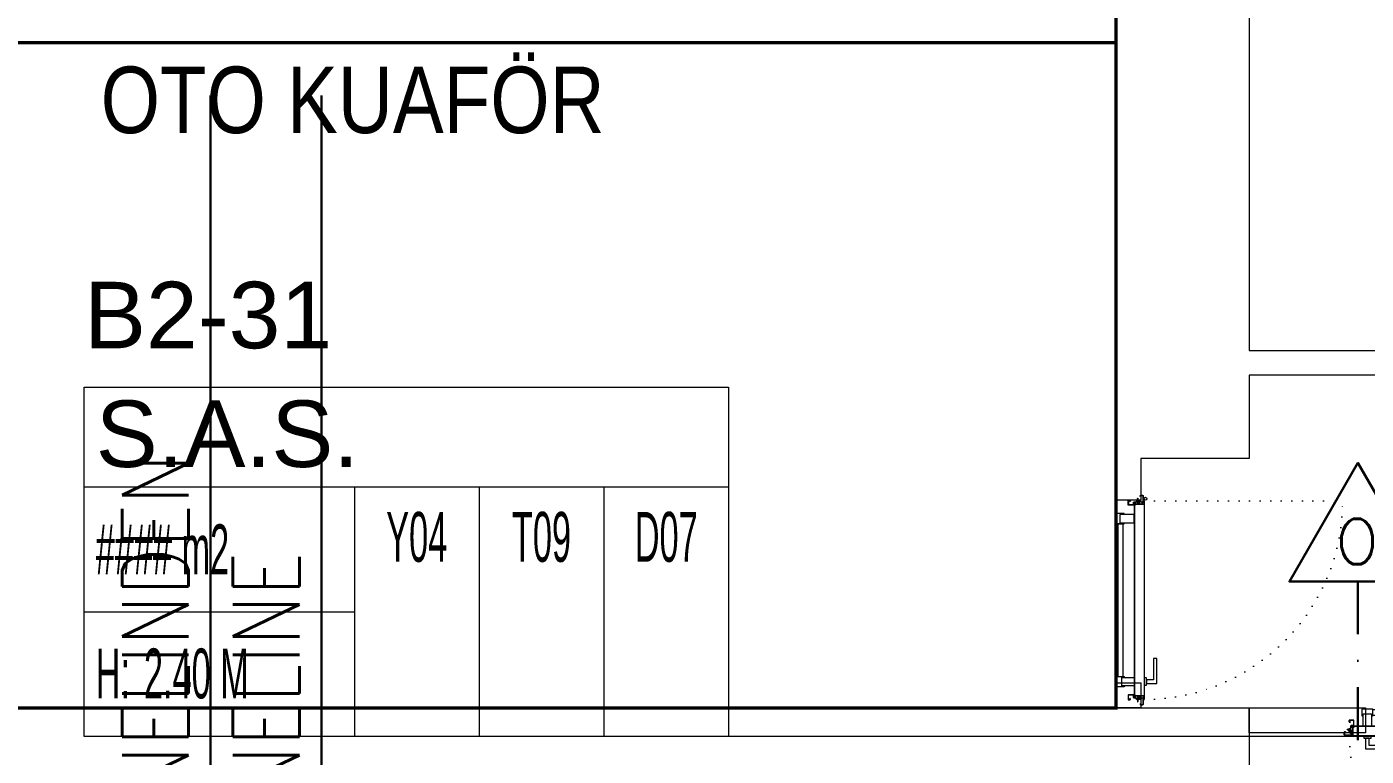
# Model space of a CAD drawing. Header units: metres. Extents: x -19121 to 152404, y -12107 to 29421.
# Drawn here: x 8485 to 9290, y 2451 to 2890 of the extents above; entities that cross this region are included whole.
import ezdxf
from ezdxf.enums import TextEntityAlignment as Align

# ---------------------------------------------------------------- set-up
doc = ezdxf.new("R2010")
doc.units = ezdxf.units.M
doc.header["$LTSCALE"] = 50
doc.header["$MEASUREMENT"] = 0
for name, pattern in [('DASHDOT', [25.4, 12.7, -6.35, 0, -6.35]), ('DOT2', [0.125, 0, -0.125]), ('HIDDEN', [0.375, 0.25, -0.125])]:
    doc.linetypes.add(name, pattern=pattern)
doc.layers.get('0').update_dxf_attribs({"color": 9, "lineweight": 9})
for name, color, linetype, lineweight in [('00', 9, 'Continuous', 9), ('01', 9, 'Continuous', 9), ('06D', 9, 'Continuous', 9), ('10', 9, 'Continuous', 9), ('14', 9, 'Continuous', 9), ('20', 9, 'DOT2', 9), ('21', 9, 'Continuous', 9), ('21_mahal200', 9, 'Continuous', 9), ('E-KABLO', 7, 'Continuous', 30), ('E-OPTİK DUMAN DEDEKTÖRÜ', 7, 'Continuous', 30), ('E-YAZI', 7, 'Continuous', 30)]:
    doc.layers.add(name, color=color, linetype=linetype, lineweight=lineweight)
doc.styles.add('Arial', font='arial.ttf', dxfattribs={"height": 2.5})
doc.styles.add('E-YAZI', font='txttw.shx', dxfattribs={"height": 200})
doc.styles.add('MuuM_TEXT-STANDART', font='ARIALN.TTF')
doc.dimstyles.new('MuuM_DIM200', dxfattribs={"dimscale": 20, "dimtxt": 2, "dimasz": 1, "dimexe": 1, "dimexo": 1, "dimgap": 1, "dimtad": 1, "dimdec": 1, "dimrnd": 0.5, "dimdsep": 46, "dimtxsty": 'MuuM_TEXT-STANDART', "dimblk": 'ARCHTICK', "dimcen": 0, "dimdle": 0.15, "dimclrd": 256, "dimclre": 256, "dimclrt": 256, "dimadec": 0, "dimazin": 0, "dimtfac": 5, "dimtdec": 1, "dimtix": 1, "dimtmove": 2, "dimatfit": 3, "dimldrblk": 'DOT', "dimfxl": 3, "dimfxlon": 1, "dimtolj": 1, "dimlwd": -1, "dimlwe": -1, "dimarcsym": 0})

# ---------------------------------------------------------------- blocks, each defined once
blk = doc.blocks.new('100_OPTİK DUMAN DEDEKTÖRÜ 085')
at = {"layer": 'E-OPTİK DUMAN DEDEKTÖRÜ', "color": 4}
blk.add_lwpolyline([(2.059, 0), (0, 3.566), (-2.059, 0)], close=True, dxfattribs=at)
at = {"layer": 'E-OPTİK DUMAN DEDEKTÖRÜ', "color": 3, "style": 'E-YAZI'}
blk.add_text('O', height=1.36, dxfattribs=at).set_placement((-0.022, 1.201), align=Align.MIDDLE)
blk = doc.blocks.new('2.bod.sitatik')
at = {"layer": '01'}
blk.add_lwpolyline([(8420, -6500), (8420, -6500), (8420, -6460), (8420, -6150), (9220, -6150), (9220, -6190), (8470, -6190), (8470, -6460), (9015, -6460), (9015, -6545), (9220, -6545), (9220, -6585), (8975, -6585), (8975, -6500), (8470, -6500), (8470, -6585), (8420, -6585), (8420, -6500)], dxfattribs=at)
blk = doc.blocks.new('p-işyeri')
at = {"color": 0, "const_width": 2}
blk.add_lwpolyline([(200, 0), (200, 700), (-200, 700), (-200, 0)], close=True, dxfattribs=at)
blk = doc.blocks.new('*U19')
at = {"ltscale": 15}
for p, q in [((-24.9, 0.9), (-25.7, 0)), ((-24.9, -0.9), (-25.7, 0)), ((-22.9, 1.5), (-24.9, 0.9)), ((-22.9, 1.5), (-22.9, -1.5)), ((-21.2, -2.7), (-18.1, 2.8)), ((-21, -2.7), (-17.9, 2.7)), ((-19.7, -2.7), (-16.6, 2.8)), ((-19.5, -2.7), (-16.4, 2.7)), ((-18.5, 1.5), (-18.3, 2)), ((-18.2, -2.7), (-15.1, 2.8)), ((-18, -2.7), (-14.9, 2.7)), ((-17, 1.5), (-16.8, 2)), ((-16.7, -2.7), (-13.6, 2.8)), ((-16.5, -2.7), (-13.4, 2.7)), ((-15.5, 1.5), (-15.3, 2)), ((-15.2, -2.7), (-12.1, 2.8)), ((-15, -2.7), (-11.9, 2.7)), ((-14, 1.5), (-13.8, 2)), ((-13.7, -2.7), (-10.6, 2.8)), ((-13.5, -2.7), (-10.4, 2.7)), ((-12.5, 1.5), (-12.3, 2)), ((-12.2, -2.7), (-9.1, 2.8)), ((-12, -2.7), (-8.9, 2.7)), ((-11, 1.5), (-10.8, 2)), ((-10.7, -2.7), (-7.6, 2.8)), ((-10.5, -2.7), (-7.4, 2.7)), ((-9.5, 1.5), (-9.3, 2)), ((-9.2, -2.7), (-6.1, 2.8)), ((-9, -2.7), (-5.9, 2.7)), ((-8, 1.5), (-7.8, 2)), ((-7.7, -2.7), (-4.6, 2.8)), ((-7.5, -2.7), (-4.4, 2.7)), ((-6.5, 1.5), (-6.3, 2)), ((-6.2, -2.7), (-3.1, 2.8)), ((-6, -2.7), (-2.9, 2.7)), ((-5, 1.5), (-4.8, 2)), ((-4.7, -2.7), (-1.6, 2.8)), ((-4.5, -2.7), (-1.4, 2.7)), ((-3.5, 1.5), (-3.3, 2)), ((-2, 1.5), (-1.8, 2)), ((-0.5, 4.2), (-1.5, 1.5)), ((0, 0.5), (-0.6, 0.5)), ((-24.9, -0.9), (-22.9, -1.5)), ((-8.6, -1.5), (-22.9, -1.5)), ((-21.2, -2.7), (-20.9, -1.5)), ((-20.3, -1.5), (-19.1, -1.5)), ((-19.7, -2.7), (-19.4, -1.5)), ((-18.8, -1.5), (-17.6, -1.5)), ((-18.2, -2.7), (-17.9, -1.5)), ((-17.3, -1.5), (-16.1, -1.5)), ((-16.7, -2.7), (-16.4, -1.5)), ((-15.8, -1.5), (-14.6, -1.5)), ((-15.2, -2.7), (-14.9, -1.5)), ((-14.3, -1.5), (-13.1, -1.5)), ((-13.7, -2.7), (-13.4, -1.5)), ((-12.8, -1.5), (-11.6, -1.5)), ((-12.2, -2.7), (-11.9, -1.5)), ((-11.3, -1.5), (-10.1, -1.5)), ((-10.7, -2.7), (-10.4, -1.5)), ((-9.8, -1.5), (-8.6, -1.5)), ((-9.2, -2.7), (-8.9, -1.5)), ((-8.3, -1.5), (-7.1, -1.5)), ((-7.7, -2.7), (-7.4, -1.5)), ((-6.8, -1.5), (-5.6, -1.5)), ((-6.2, -2.7), (-5.9, -1.5)), ((-5.3, -1.5), (-4.1, -1.5)), ((-4.7, -2.7), (-4.4, -1.5)), ((-3.8, -1.5), (-2.1, -1.5)), ((-0.5, -4.2), (-1.5, -1.5)), ((0, -0.5), (-0.6, -0.5))]:
    blk.add_line(p, q, dxfattribs=at)
for p, q in [((-6.9, 1.5), (-22.9, 1.5)), ((-17.4, 1.5), (-18.6, 1.5)), ((-15.9, 1.5), (-17.1, 1.5)), ((-14.4, 1.5), (-15.6, 1.5)), ((-12.9, 1.5), (-14.1, 1.5)), ((-11.4, 1.5), (-12.6, 1.5)), ((-9.9, 1.5), (-11.1, 1.5)), ((-8.4, 1.5), (-9.6, 1.5)), ((-6.9, 1.5), (-8.1, 1.5)), ((-5.4, 1.5), (-6.6, 1.5)), ((-3.9, 1.5), (-5.1, 1.5)), ((-2.4, 1.5), (-3.6, 1.5)), ((-1.5, 1.5), (-2.1, 1.5)), ((0, 0.5), (0, 4.1)), ((-1.5, -1.5), (-2.1, -1.5)), ((0, -0.5), (0, -4.1))]:
    blk.add_line(p, q)
for centre, radius, start, end in [((-26, 3.9), 3.92, 274.361, 322.10246), ((-26, -3.9), 3.92, 37.89754, 85.639), ((-18, 2.8), 0.0971, 330.32042, 150.32042), ((-16.5, 2.8), 0.0971, 330.32042, 150.32042), ((-15, 2.8), 0.0971, 330.32042, 150.32042), ((-13.5, 2.8), 0.0971, 330.32042, 150.32042), ((-12, 2.8), 0.0971, 330.32042, 150.32042), ((-10.5, 2.8), 0.0971, 330.32042, 150.32042), ((-9, 2.8), 0.0971, 330.32042, 150.32042), ((-7.5, 2.8), 0.0971, 330.32042, 150.32042), ((-6, 2.8), 0.0971, 330.32042, 150.32042), ((-4.5, 2.8), 0.0971, 330.32042, 150.32042), ((-3, 2.8), 0.0971, 330.32042, 150.32042), ((-1.5, 2.8), 0.0971, 330.32042, 150.32042), ((-0.6, 0), 0.486, 90, 270), ((-0.3, 4.1), 0.25, 0, 150.08641), ((-21.1, -2.7), 0.0971, 150.32042, 330.32042), ((-19.6, -2.7), 0.0971, 150.32042, 330.32042), ((-18.1, -2.7), 0.0971, 150.32042, 330.32042), ((-16.6, -2.7), 0.0971, 150.32042, 330.32042), ((-15.1, -2.7), 0.0971, 150.32042, 330.32042), ((-13.6, -2.7), 0.0971, 150.32042, 330.32042), ((-12.1, -2.7), 0.0971, 150.32042, 330.32042), ((-10.6, -2.7), 0.0971, 150.32042, 330.32042), ((-9.1, -2.7), 0.0971, 150.32042, 330.32042), ((-7.6, -2.7), 0.0971, 150.32042, 330.32042), ((-6.1, -2.7), 0.0971, 150.32042, 330.32042), ((-4.6, -2.7), 0.0971, 150.32042, 330.32042), ((-0.3, -4.1), 0.25, 209.91359, 0)]:
    blk.add_arc(centre, radius, start, end, dxfattribs=at)
blk = doc.blocks.new('conta')
at = {"ltscale": 10}
for p, q in [((-2649.9, 5345.5), (-2649.8, 5345.6)), ((-2649.9, 5344.5), (-2649.8, 5344.3)), ((-2649.8, 5344.3), (-2649.7, 5344.3)), ((-2649.7, 5345.4), (-2649.3, 5345.4)), ((-2649.2, 5345.4), (-2649.1, 5345.5)), ((-2649, 5344), (-2648.8, 5343.8)), ((-2648.9, 5344.1), (-2648.7, 5343.9)), ((-2648.8, 5345.1), (-2648.6, 5345.3)), ((-2648.8, 5344.9), (-2648.6, 5345.2)), ((-2648.7, 5343.8), (-2648.7, 5343.8)), ((-2648.6, 5345.3), (-2648.6, 5345.3))]:
    blk.add_line(p, q, dxfattribs=at)
for centre, radius, start, end in [((-2649.8, 5345.5), 0.05, 140.6345, 188.9372), ((-2653, 5345), 3.19, 350.4674, 8.9372), ((-2649.9, 5344.5), 0.02, 170.4674, 213.7451), ((-2649.7, 5345.6), 0.0696, 22.2428, 159.258), ((-2650.9, 5345), 1.24, 340.3382, 16.7772), ((-2649.7, 5344.6), 0.03, 160.3382, 273.2666), ((-2649.7, 5345.4), 0.03, 90, 196.7772), ((-2649.6, 5341.5), 3.01, 80.4362, 93.2666), ((-2649.3, 5345.5), 0.05, 270, 303.0062), ((-2649.2, 5344.1), 0.231, 353.9571, 81.9004), ((-2649.1, 5345.5), 0.03, 4.7972, 123.0062), ((-2649.1, 5344.5), 0.03, 260.4362, 338.7066), ((-2651.2, 5344.8), 2.33, 7.5897, 18.7951), ((-2649, 5345.6), 0.05, 18.7951, 42.1429), ((-2650.2, 5345), 1.27, 338.7066, 23.0418), ((-2648.9, 5344.1), 0.1, 173.9571, 217.2653), ((-2648.8, 5345.1), 0.05, 187.5897, 322.7347), ((-2658.2, 5345.2), 9.36, 353.6857, 357.8537), ((-2648.8, 5344.2), 0.1, 173.6857, 217.2653), ((-2648.8, 5344.8), 0.05, 142.7347, 180.2669), ((-2648.7, 5343.8), 0.05, 217.2653, 307.2653), ((-2648.7, 5343.8), 0.05, 307.2653, 37.2653), ((-2648.6, 5345.3), 0.05, 52.7347, 142.7347), ((-2648.6, 5345.3), 0.05, 322.7347, 52.7347)]:
    blk.add_arc(centre, radius, start, end, dxfattribs=at)
for points, knots in [([(-2649, 5345.6), (-2649, 5345.6), (-2649.1, 5345.7), (-2649.2, 5345.4), (-2649.3, 5345.7), (-2649.4, 5345.5), (-2649.5, 5345.7), (-2649.6, 5345.5), (-2649.7, 5345.6), (-2649.7, 5345.6)], [0.0086373, 0.0086373, 0.0086373, 0.0086373, 0.1097304, 0.3133405, 0.4430081, 0.5658764, 0.7165186, 0.8527974, 0.9648495, 0.9648495, 0.9648495, 0.9648495]), ([(-2649.7, 5344.3), (-2649.7, 5344.3), (-2649.7, 5344.5), (-2649.6, 5344.3), (-2649.3, 5344.4), (-2649.2, 5344.4), (-2649.2, 5344.4)], [0, 0, 0, 0, 0.1008757, 0.3841126, 0.5436166, 0.6906785, 0.6906785, 0.6906785, 0.6906785])]:
    blk.add_open_spline(points, degree=3, knots=knots, dxfattribs=at)
blk = doc.blocks.new('p-yn_sackasa')
at = {"layer": '10', "linetype": 'Continuous'}
for p, q in [((-2.19, 0), (-2.19, -0.15)), ((0, 6.16), (0, 6.9)), ((0.01, 6.9), (0.01, 6.15)), ((0.14, 6.9), (0.14, 6.16)), ((0.15, 6.9), (0.15, 6.16)), ((2.69, 7.16), (0.26, 7.16)), ((2.69, 7.15), (0.26, 7.15)), ((2.69, 7.02), (0.26, 7.02)), ((0.26, 7.01), (2.69, 7.01)), ((0.26, 6.05), (0.76, 6.05)), ((0.75, 6.04), (0.26, 6.04)), ((0.26, 5.91), (0.75, 5.91)), ((0.76, 5.9), (0.26, 5.9)), ((0.67, -0.71), (0.67, 2.27)), ((0.69, -0.71), (0.69, 2.27)), ((0.75, 5.91), (0.75, 6.04)), ((0.76, 5.9), (0.76, 6.05)), ((0.81, -0.71), (0.81, 2.27)), ((0.83, -0.71), (0.83, 2.27)), ((0.92, 2.33), (0.95, 2.32)), ((0.93, 2.34), (0.95, 2.33)), ((1.01, 2.46), (0.99, 2.47)), ((0.99, 2.46), (1.01, 2.45)), ((1.11, 2.52), (1.11, 3.73)), ((1.12, 2.52), (1.12, 3.73)), ((1.25, 3.73), (1.25, 2.52)), ((1.26, 2.52), (1.26, 3.73)), ((1.37, 3.98), (2.49, 3.98)), ((2.49, 3.97), (1.37, 3.97)), ((1.37, 3.84), (2.49, 3.84)), ((2.49, 3.83), (1.37, 3.83)), ((2.6, 3.69), (2.5, 3.36)), ((2.51, 3.35), (2.61, 3.69)), ((2.73, 3.65), (2.63, 3.32)), ((2.74, 3.64), (2.64, 3.31)), ((2.8, 3.29), (2.8, 6.9)), ((2.81, 3.29), (2.81, 6.9)), ((2.94, 3.29), (2.94, 6.9)), ((2.95, 3.29), (2.95, 6.9)), ((-2.95, -0.25), (-2.95, -1.75)), ((-2.94, -1.75), (-2.94, -0.25)), ((-2.81, -0.25), (-2.81, -1.75)), ((-2.8, -0.25), (-2.8, -1.75)), ((-2.19, 0), (-2.7, 0)), ((-2.2, -0.01), (-2.7, -0.01)), ((-2.2, -0.14), (-2.7, -0.14)), ((-2.19, -0.15), (-2.7, -0.15)), ((1.01, -1.85), (-2.7, -1.85)), ((1.01, -1.86), (-2.7, -1.86)), ((-2.7, -1.99), (1.01, -1.99)), ((1.01, -2), (-2.7, -2)), ((-2.2, -0.14), (-2.2, -0.01)), ((0.92, -0.77), (0.95, -0.76)), ((0.93, -0.78), (0.95, -0.77)), ((0.99, -0.89), (1.01, -0.88)), ((1.01, -0.89), (0.99, -0.91)), ((1.11, -0.96), (1.11, -1.75)), ((1.12, -0.96), (1.12, -1.75)), ((1.25, -0.96), (1.25, -1.75)), ((1.26, -0.96), (1.26, -1.75))]:
    blk.add_line(p, q, dxfattribs=at)
for points in [[(0.15, 2.14), (0.67, 2.14), (0.67, -0.54), (0.15, -0.54)], [(0.15, 2.14), (0.41, 2.14), (0.41, -0.54), (0.15, -0.54)]]:
    blk.add_lwpolyline(points, close=True, dxfattribs=at)
for centre, radius, start, end in [((0.26, 6.9), 0.261, 90, 180), ((0.26, 6.16), 0.261, 180, 270), ((0.26, 6.9), 0.249, 90, 180), ((0.26, 6.16), 0.249, 181.34499, 271.35021), ((0.26, 6.9), 0.122, 90, 180), ((0.26, 6.16), 0.122, 180, 270), ((0.26, 6.9), 0.11, 90, 180), ((0.26, 6.16), 0.11, 180, 270), ((0.89, 2.27), 0.219, 63.21528, 180), ((0.89, 2.27), 0.206, 63.21689, 180), ((0.89, 2.27), 0.0801, 63.21502, 180), ((0.89, 2.27), 0.0674, 63.21445, 180), ((1.04, 2.52), 0.206, 243.2197, 0), ((1.04, 2.52), 0.219, 243.21479, 0), ((1.04, 2.52), 0.0801, 243.22028, 0), ((1.04, 2.52), 0.0674, 243.21287, 0), ((1.37, 3.73), 0.253, 90, 180), ((1.37, 3.73), 0.24, 90, 180), ((1.37, 3.73), 0.114, 90, 180), ((1.37, 3.73), 0.101, 90, 180), ((2.49, 3.72), 0.261, 342.86025, 90), ((2.49, 3.72), 0.249, 342.86129, 90), ((2.49, 3.72), 0.122, 342.86074, 90), ((2.49, 3.72), 0.11, 342.86215, 90), ((2.72, 3.29), 0.232, 162.8601, 0), ((2.72, 3.29), 0.219, 162.86127, 0), ((2.72, 3.29), 0.0927, 162.86053, 0), ((2.72, 3.29), 0.0801, 162.86241, 0), ((2.69, 6.9), 0.261, 0, 90), ((2.69, 6.9), 0.249, 0, 90), ((2.69, 6.9), 0.122, 0, 90), ((2.69, 6.9), 0.11, 0, 90), ((-2.7, -0.25), 0.253, 90, 180), ((-2.7, -1.75), 0.253, 180, 270), ((-2.7, -0.25), 0.24, 90, 180), ((-2.7, -1.75), 0.24, 180, 270), ((-2.7, -0.25), 0.114, 90, 180), ((-2.7, -1.75), 0.114, 180, 270), ((-2.7, -0.25), 0.101, 90, 180), ((-2.7, -1.75), 0.101, 180, 270), ((0.89, -0.71), 0.219, 180, 296.78496), ((0.89, -0.71), 0.206, 180, 296.78515), ((0.89, -0.71), 0.0801, 180, 296.78498), ((0.89, -0.71), 0.0674, 180, 180.52454), ((0.89, -0.71), 0.0674, 180, 296.78713), ((1.04, -0.96), 0.219, 0, 116.78545), ((1.04, -0.96), 0.206, 0, 116.78362), ((1.04, -0.96), 0.0801, 0, 116.78105), ((1.04, -0.96), 0.0674, 0, 116.78713), ((1.01, -1.75), 0.114, 270, 0), ((1.01, -1.75), 0.24, 270, 0), ((1.01, -1.75), 0.101, 270, 0), ((1.01, -1.75), 0.253, 270, 0)]:
    blk.add_arc(centre, radius, start, end, dxfattribs=at)
at = {"layer": '10', "xscale": 0.0842696629213483, "yscale": 0.0842696629213483, "zscale": 0.0842696629213483}
blk.add_blockref('*U19', (0.95, 1.35), dxfattribs=at)
at = {"layer": '14', "xscale": -0.7887640449438696, "yscale": 0.7887640449438696, "zscale": 0.7887640449438204, "rotation": 90}
blk.add_blockref('conta', (4217.78, -2086.42), dxfattribs=at)
blk = doc.blocks.new('*U393')
at = {"layer": '06D'}
for points in [[(8.5, 9.56), (7.87, 9.56), (7.87, 13.56, -0.414214), (8.25, 13.93), (13.75, 13.93, -0.414214), (14.12, 13.56), (14.12, 9.56), (13.5, 9.56)], [(111.5, 9.56), (112.12, 9.56), (112.12, 13.56, 0.414214), (111.75, 13.93), (106.25, 13.93, 0.414214), (105.87, 13.56), (105.87, 9.56), (106.5, 9.56)]]:
    blk.add_lwpolyline(points, format="xyb", dxfattribs=at)
for points in [[(8.5, 10.94), (13.5, 10.94), (13.5, 3.44), (8.5, 3.44)], [(105.87, 13.31), (14.12, 13.31), (14.12, 10.18), (105.87, 10.18)], [(111.5, 12.06), (106.5, 12.06), (106.5, 3.44), (111.5, 3.44)]]:
    blk.add_lwpolyline(points, close=True, dxfattribs=at)
for points in [[(8.8, -2.56), (8.8, -3.81), (13.2, -3.81), (13.2, -2.56), (8.8, -2.56)], [(9.87, -3.81), (9.87, -10.06), (24.87, -10.06), (24.87, -8.19), (12.12, -8.19), (12.12, -8.19), (12.12, -3.81), (9.87, -3.81)]]:
    blk.add_lwpolyline(points, dxfattribs=at)
at = {"layer": '10', "ltscale": 10}
for p, q in [((1, 0.68), (2, 1.33)), ((1, 0.68), (2, 1.33)), ((2, 0.28), (1, 0.28)), ((2, 0.28), (1, 0.28)), ((2, 0.08), (1, 0.08)), ((2, 0.08), (1, 0.08)), ((2, 1.76), (2, 1.33)), ((2.3, 1.76), (2, 1.76)), ((2, 1.76), (2, 1.33)), ((2.3, 1.76), (2, 1.76)), ((2, 1.33), (2, -0.17)), ((2, 1.33), (2, -0.17)), ((2.3, -2.19), (2.3, 3.34)), ((2.3, 1.33), (2.3, 1.76)), ((2.3, 1.33), (2.3, 1.76)), ((2.3, -0.17), (2.3, 1.33)), ((2.3, -0.17), (2.3, 1.33)), ((117.6, 3.44), (2.4, 3.44)), ((2.45, -2.29), (2.45, 3.24)), ((117.5, 3.29), (2.5, 3.29)), ((117.55, -2.29), (117.55, 3.24)), ((117.7, -2.19), (117.7, 3.34)), ((117.7, 1.76), (117.7, 0.26)), ((118, 1.76), (117.7, 1.76)), ((117.7, 0.26), (117.7, -0.17)), ((118, 0.26), (118, 1.76)), ((118, 1.51), (119, 1.51)), ((118, 1.31), (119, 1.31)), ((119, 0.91), (118, 0.26)), ((118, -0.17), (118, 0.26)), ((0.3, -2.46), (0.3, -2.34)), ((0.4, -2.24), (2.25, -2.24)), ((119.6, -2.56), (0.4, -2.56)), ((0.45, -2.41), (0.45, -2.39)), ((0.45, -2.39), (2.35, -2.39)), ((119.54, -2.41), (0.45, -2.41)), ((2, -0.17), (2.3, -0.17)), ((2, -0.17), (2.3, -0.17)), ((119.54, -2.39), (117.65, -2.39)), ((117.7, -0.17), (118, -0.17)), ((119.6, -2.24), (117.75, -2.24)), ((119.55, -2.41), (119.55, -2.39)), ((119.7, -2.46), (119.7, -2.34)), ((120.84, -2), (120.84, -2.43)), ((120.84, -2), (120.84, -2.43)), ((121.05, -2), (121.05, -2.43)), ((121.05, -2), (121.05, -2.43)), ((121.22, -2.16), (121.05, -2.16)), ((121.22, -2.16), (121.05, -2.16)), ((121.22, -2.16), (121.22, -2.29)), ((121.22, -2.16), (121.22, -2.29)), ((121.6, -2.73), (121.73, -2.62)), ((121.6, -2.73), (121.73, -2.62))]:
    blk.add_line(p, q, dxfattribs=at)
blk.add_circle((120.95, -3.26), 0.843, dxfattribs=at)
blk.add_circle((120.95, -3.26), 0.843, dxfattribs=at)
for centre, radius, start, end in [((2.44, 3.3), 0.141, 104.92708, 165.07292), ((117.5, 3.24), 0.05, 0, 90), ((117.6, 3.34), 0.1, 0, 90), ((0.4, -2.34), 0.1, 90, 180), ((0.4, -2.46), 0.1, 180, 270), ((0.45, -2.39), 0.005, 90, 180), ((0.45, -2.41), 0.005, 180, 270), ((2.25, -2.19), 0.05, 270, 0), ((2.35, -2.29), 0.1, 270, 0), ((117.65, -2.29), 0.1, 180, 270), ((117.75, -2.19), 0.05, 180, 270), ((119.54, -2.39), 0.005, 0, 90), ((119.54, -2.41), 0.005, 270, 360), ((119.6, -2.34), 0.1, 0, 90), ((119.6, -2.46), 0.1, 270, 0), ((120.42, -2.26), 0.302, 285.55242, 60.03149), ((120.42, -2.26), 0.302, 285.55242, 60.03149), ((120.42, -2.26), 0.428, 336.35197, 37.62095), ((120.42, -2.26), 0.428, 336.35197, 37.62095), ((120.95, -3.26), 1.01, 39.4092, 74.28614), ((120.95, -3.26), 1.01, 39.4092, 74.28614)]:
    blk.add_arc(centre, radius, start, end, dxfattribs=at)
at = {"layer": '20'}
blk.add_lwpolyline([(119.7, -2.4), (119.7, -121.8, -0.414214), (0.3, -2.4, 1)], format="xyb", dxfattribs=at)
blk.add_blockref('p-yn_sackasa', (0, 0))
at = {"xscale": -1}
blk.add_blockref('p-yn_sackasa', (120, 0), dxfattribs=at)
blk = doc.blocks.new('*U392')
at = {"layer": '06D'}
for points in [[(8.5, 9.56), (7.87, 9.56), (7.87, 13.56, -0.414214), (8.25, 13.93), (13.75, 13.93, -0.414214), (14.12, 13.56), (14.12, 9.56), (13.5, 9.56)], [(111.5, 9.56), (112.12, 9.56), (112.12, 13.56, 0.414214), (111.75, 13.93), (106.25, 13.93, 0.414214), (105.87, 13.56), (105.87, 9.56), (106.5, 9.56)]]:
    blk.add_lwpolyline(points, format="xyb", dxfattribs=at)
for points in [[(8.5, 10.94), (13.5, 10.94), (13.5, 3.44), (8.5, 3.44)], [(105.87, 13.31), (14.12, 13.31), (14.12, 10.18), (105.87, 10.18)], [(111.5, 12.06), (106.5, 12.06), (106.5, 3.44), (111.5, 3.44)]]:
    blk.add_lwpolyline(points, close=True, dxfattribs=at)
for points in [[(8.8, -2.56), (8.8, -3.81), (13.2, -3.81), (13.2, -2.56), (8.8, -2.56)], [(9.87, -3.81), (9.87, -10.06), (24.87, -10.06), (24.87, -8.19), (12.12, -8.19), (12.12, -8.19), (12.12, -3.81), (9.87, -3.81)]]:
    blk.add_lwpolyline(points, dxfattribs=at)
at = {"layer": '10', "ltscale": 10}
for p, q in [((1, 0.68), (2, 1.33)), ((1, 0.68), (2, 1.33)), ((2, 0.28), (1, 0.28)), ((2, 0.28), (1, 0.28)), ((2, 0.08), (1, 0.08)), ((2, 0.08), (1, 0.08)), ((2, 1.76), (2, 1.33)), ((2.3, 1.76), (2, 1.76)), ((2, 1.76), (2, 1.33)), ((2.3, 1.76), (2, 1.76)), ((2, 1.33), (2, -0.17)), ((2, 1.33), (2, -0.17)), ((2.3, -2.19), (2.3, 3.34)), ((2.3, 1.33), (2.3, 1.76)), ((2.3, 1.33), (2.3, 1.76)), ((2.3, -0.17), (2.3, 1.33)), ((2.3, -0.17), (2.3, 1.33)), ((117.6, 3.44), (2.4, 3.44)), ((2.45, -2.29), (2.45, 3.24)), ((117.5, 3.29), (2.5, 3.29)), ((117.55, -2.29), (117.55, 3.24)), ((117.7, -2.19), (117.7, 3.34)), ((117.7, 1.76), (117.7, 0.26)), ((118, 1.76), (117.7, 1.76)), ((117.7, 0.26), (117.7, -0.17)), ((118, 0.26), (118, 1.76)), ((118, 1.51), (119, 1.51)), ((118, 1.31), (119, 1.31)), ((119, 0.91), (118, 0.26)), ((118, -0.17), (118, 0.26)), ((0.3, -2.46), (0.3, -2.34)), ((0.4, -2.24), (2.25, -2.24)), ((119.6, -2.56), (0.4, -2.56)), ((0.45, -2.41), (0.45, -2.39)), ((0.45, -2.39), (2.35, -2.39)), ((119.54, -2.41), (0.45, -2.41)), ((2, -0.17), (2.3, -0.17)), ((2, -0.17), (2.3, -0.17)), ((119.54, -2.39), (117.65, -2.39)), ((117.7, -0.17), (118, -0.17)), ((119.6, -2.24), (117.75, -2.24)), ((119.55, -2.41), (119.55, -2.39)), ((119.7, -2.46), (119.7, -2.34)), ((120.84, -2), (120.84, -2.43)), ((120.84, -2), (120.84, -2.43)), ((121.05, -2), (121.05, -2.43)), ((121.05, -2), (121.05, -2.43)), ((121.22, -2.16), (121.05, -2.16)), ((121.22, -2.16), (121.05, -2.16)), ((121.22, -2.16), (121.22, -2.29)), ((121.22, -2.16), (121.22, -2.29)), ((121.6, -2.73), (121.73, -2.62)), ((121.6, -2.73), (121.73, -2.62))]:
    blk.add_line(p, q, dxfattribs=at)
blk.add_circle((120.95, -3.26), 0.843, dxfattribs=at)
blk.add_circle((120.95, -3.26), 0.843, dxfattribs=at)
for centre, radius, start, end in [((2.44, 3.3), 0.141, 104.92708, 165.07292), ((117.5, 3.24), 0.05, 0, 90), ((117.6, 3.34), 0.1, 0, 90), ((0.4, -2.34), 0.1, 90, 180), ((0.4, -2.46), 0.1, 180, 270), ((0.45, -2.39), 0.005, 90, 180), ((0.45, -2.41), 0.005, 180, 270), ((2.25, -2.19), 0.05, 270, 0), ((2.35, -2.29), 0.1, 270, 0), ((117.65, -2.29), 0.1, 180, 270), ((117.75, -2.19), 0.05, 180, 270), ((119.54, -2.39), 0.005, 0, 90), ((119.54, -2.41), 0.005, 270, 360), ((119.6, -2.34), 0.1, 0, 90), ((119.6, -2.46), 0.1, 270, 0), ((120.42, -2.26), 0.302, 285.55242, 60.03149), ((120.42, -2.26), 0.302, 285.55242, 60.03149), ((120.42, -2.26), 0.428, 336.35197, 37.62095), ((120.42, -2.26), 0.428, 336.35197, 37.62095), ((120.95, -3.26), 1.01, 39.4092, 74.28614), ((120.95, -3.26), 1.01, 39.4092, 74.28614)]:
    blk.add_arc(centre, radius, start, end, dxfattribs=at)
at = {"layer": '20'}
blk.add_lwpolyline([(119.7, -2.4), (119.7, -121.8, -0.414214), (0.3, -2.4, 1)], format="xyb", dxfattribs=at)
blk.add_blockref('p-yn_sackasa', (0, 0))
at = {"xscale": -1}
blk.add_blockref('p-yn_sackasa', (120, 0), dxfattribs=at)
blk = doc.blocks.new('_ArchTick')
at = {"color": 0, "linetype": 'ByBlock', "const_width": 0.15}
blk.add_lwpolyline([(-0.5, -0.5), (0.5, 0.5)], dxfattribs=at)
blk = doc.blocks.new('_Dot')
at = {"color": 0, "linetype": 'ByBlock', "lineweight": -2}
blk.add_line((-0.5, 0), (-1, 0), dxfattribs=at)
at = {"color": 0, "linetype": 'ByBlock', "const_width": 0.5}
blk.add_lwpolyline([(-0.25, 0, 1), (0.25, 0, 1)], format="xyb", close=True, dxfattribs=at)
blk = doc.blocks.new('0_roomno2')
blk.add_lwpolyline([(19.375, -10.5), (0, -10.5), (0, 0), (19.375, 0)], close=True)
for points in [[(0, -3), (19.375, -3)], [(8.125, -3), (8.125, -10.5)], [(11.875, -3), (11.875, -10.5)], [(15.625, -3), (15.625, -10.5)], [(0, -6.75), (8.125, -6.75)]]:
    blk.add_lwpolyline(points)
at = {"style": 'MuuM_TEXT-STANDART', "width": 0.6}
blk.add_text('H:', height=1.5, dxfattribs=at).set_placement((0.35, -8.608), align=Align.MIDDLE_LEFT)
at = {"style": 'Arial'}
blk.add_attdef('ODANO', (0, 1.17), '', height=2, dxfattribs=at)
blk.add_attdef('MEKANADI', text='', height=2, dxfattribs=at).set_placement((0.35, -3), align=Align.BOTTOM_LEFT)
at = {"style": 'MuuM_TEXT-STANDART', "width": 0.6}
for tag, p in [('YER01', (10, -4.5)), ('TAVAN01', (13.75, -4.5)), ('DUVAR01', (17.5, -4.5)), ('YER02', (10, -6.75)), ('TAVAN02', (13.75, -6.75)), ('DUVAR02', (17.5, -6.75)), ('YER03', (10, -9)), ('TAVAN03', (13.75, -9)), ('DUVAR03', (17.5, -9))]:
    blk.add_attdef(tag, text='', height=1.5, dxfattribs=at).set_placement(p, align=Align.MIDDLE_CENTER)
for tag, p in [('M2', (0.35, -4.875)), ('TEMIZTAVANYUKSEKLIGI', (1.8, -8.608))]:
    blk.add_attdef(tag, text='', height=1.5, dxfattribs=at).set_placement(p, align=Align.MIDDLE_LEFT)
blk = doc.blocks.new('2.bod.Mimari')
at = {"layer": '00'}
for points in [[(9155, -6000), (9155, -6025), (9140, -6025), (9140, -6015), (9140, -5430), (9220, -5430), (9220, -5935), (9430, -5935), (9430, -6165), (9400, -6165), (9400, -6150), (9415, -6150), (9415, -5950), (9220, -5950), (9220, -6000), (9155, -6000)], [(9140, -6150), (9140, -6135), (9155, -6135), (9155, -6150)], [(9290, -6165), (9220, -6165), (9220, -6150), (9290, -6150)]]:
    blk.add_lwpolyline(points, close=True, dxfattribs=at)
at = {"layer": '06D', "color": 89, "linetype": 'HIDDEN', "true_color": 0x2e4d23, "rotation": 90}
for p in [(9140, -5550), (9140, -5950)]:
    blk.add_blockref('p-işyeri', p, dxfattribs=at)
at = {"layer": '10', "rotation": 90.00000000000001}
blk.add_blockref('*U393', (9154.46, -6145.15), dxfattribs=at)
at = {"layer": '10'}
blk.add_blockref('*U392', (9280.15, -6164.46), dxfattribs=at)
at = {"layer": '21_mahal200'}
ref = blk.add_blockref('0_roomno2', (8519.63, -5957.15), dxfattribs=dict(at, xscale=20, yscale=20, zscale=20))
ref.add_attrib('ODANO', 'B2-31', (8519.63, -5933.75), dxfattribs={"layer": '0', "height": 40, "style": 'Arial'})
ref.add_attrib('MEKANADI', 'S.A.S.', dxfattribs={"layer": '0', "height": 40, "style": 'Arial'}).set_placement((8526.63, -6017.15), align=Align.BOTTOM_LEFT)
ref.add_attrib('M2', '#### m2', dxfattribs={"layer": '0', "height": 30, "style": 'MuuM_TEXT-STANDART', "width": 0.6}).set_placement((8526.63, -6054.65), align=Align.MIDDLE_LEFT)
ref.add_attrib('TEMIZTAVANYUKSEKLIGI', '2.40 M', dxfattribs={"layer": '0', "height": 30, "style": 'MuuM_TEXT-STANDART', "width": 0.6}).set_placement((8555.63, -6129.31), align=Align.MIDDLE_LEFT)
ref.add_attrib('YER01', 'Y04', dxfattribs={"layer": '0', "height": 30, "style": 'MuuM_TEXT-STANDART', "width": 0.6}).set_placement((8719.63, -6047.15), align=Align.MIDDLE_CENTER)
ref.add_attrib('TAVAN01', 'T09', dxfattribs={"layer": '0', "height": 30, "style": 'MuuM_TEXT-STANDART', "width": 0.6}).set_placement((8794.63, -6047.15), align=Align.MIDDLE_CENTER)
ref.add_attrib('DUVAR01', 'D07', dxfattribs={"layer": '0', "height": 30, "style": 'MuuM_TEXT-STANDART', "width": 0.6}).set_placement((8869.63, -6047.15), align=Align.MIDDLE_CENTER)
at = {"layer": '21', "style": 'MuuM_TEXT-STANDART'}
blk.add_text('OTO KUAFÖR', height=40, dxfattribs=at).set_placement((8529.63, -5816.37), align=Align.BOTTOM_LEFT)
at = {"layer": '21_mahal200'}
blk.add_leader([(9340.88, -6167.15), (8907.13, -6167.15)], dimstyle='MuuM_DIM200', override={"dimasz": 1, "dimfxl": 10}, dxfattribs=at)

msp = doc.modelspace()

# ---------------------------------------------------------------- linework, layer by layer
at = {"layer": 'E-KABLO', "color": 6, "linetype": 'DASHDOT', "ltscale": 0.05}
msp.add_line((9285.43, 2555.99), (9285.43, 2379.86), dxfattribs=at)
at = {"layer": 'E-KABLO'}
for points in [[(8595.73, 2848.17), (8595.73, 2119.15), (8595.73, 2119.15)], [(8662.42, 2848.17), (8662.42, 2119.15), (8662.42, 2119.15)]]:
    msp.add_lwpolyline(points, dxfattribs=at)

# ---------------------------------------------------------------- block references
for name in ['2.bod.sitatik', '2.bod.Mimari']:
    msp.add_blockref(name, (0, 8630))
at = {"layer": 'E-OPTİK DUMAN DEDEKTÖRÜ', "xscale": 20, "yscale": 20, "zscale": 20}
msp.add_blockref('100_OPTİK DUMAN DEDEKTÖRÜ 085', (9285.43, 2555.99), dxfattribs=at)

# ---------------------------------------------------------------- texts
at = {"layer": 'E-YAZI', "color": 3, "style": 'E-YAZI', "width": 0.8}
for s, p in [('YANGIN PANELINDEN', (8582.44, 2201.98)), ('YANGIN PANELINE', (8649.13, 2201.98))]:
    msp.add_text(s, height=40, rotation=90, dxfattribs=at).set_placement(p)

doc.saveas('drawing.dxf')
